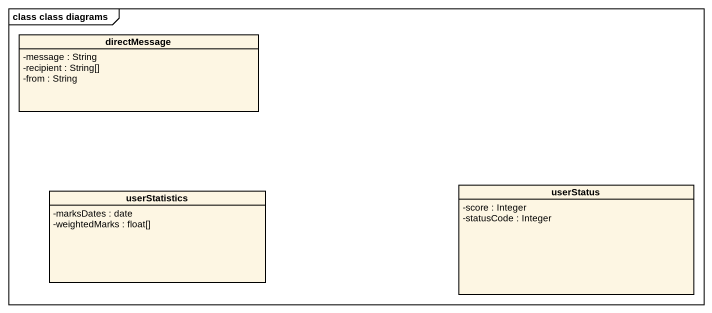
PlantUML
@startuml
mainframe class class diagrams
hide circle
hide empty members
skinparam classAttributeIconSize 0
class directMessage {
  -message : String
  -recipient : String[]
  -from : String
}
class userStatistics {
  -marksDates : date
  -weightedMarks : float[]
}
class userStatus {
  -score : Integer
  -statusCode : Integer
}
@enduml
